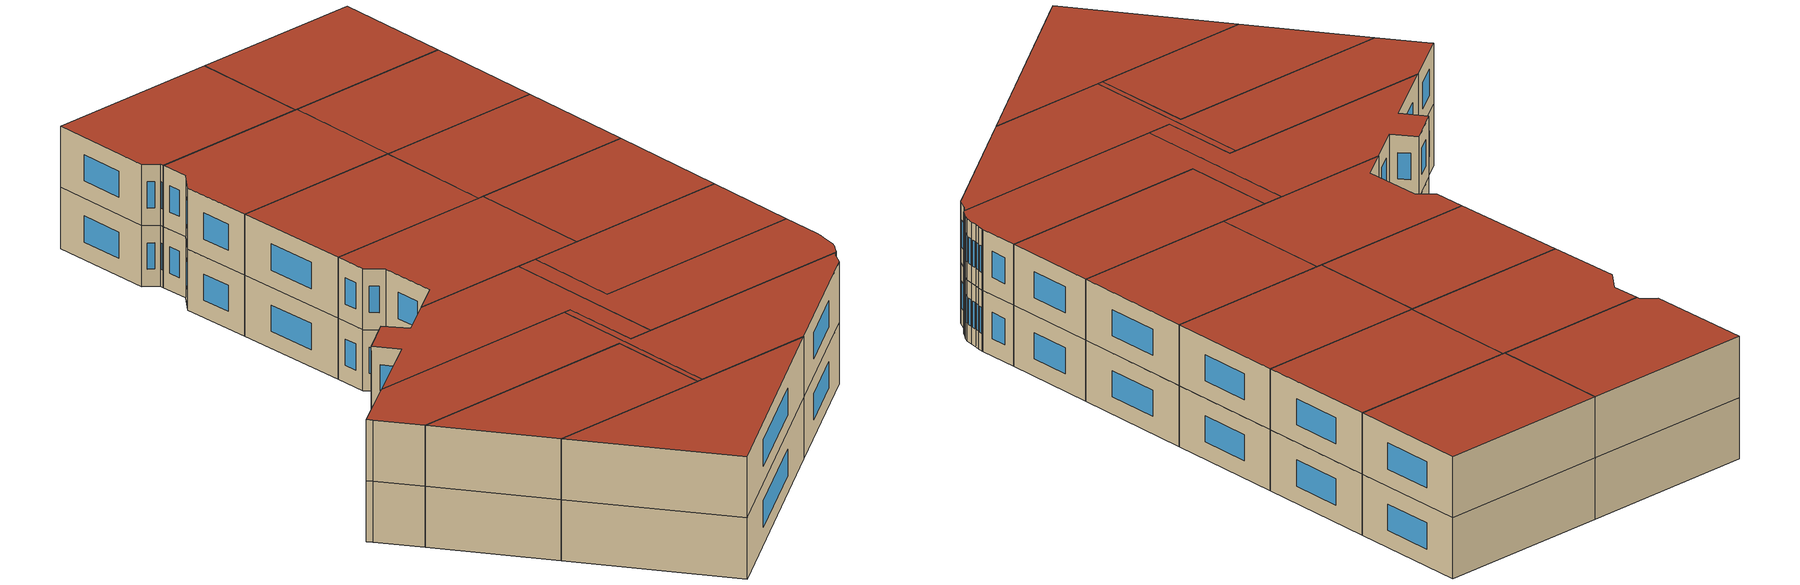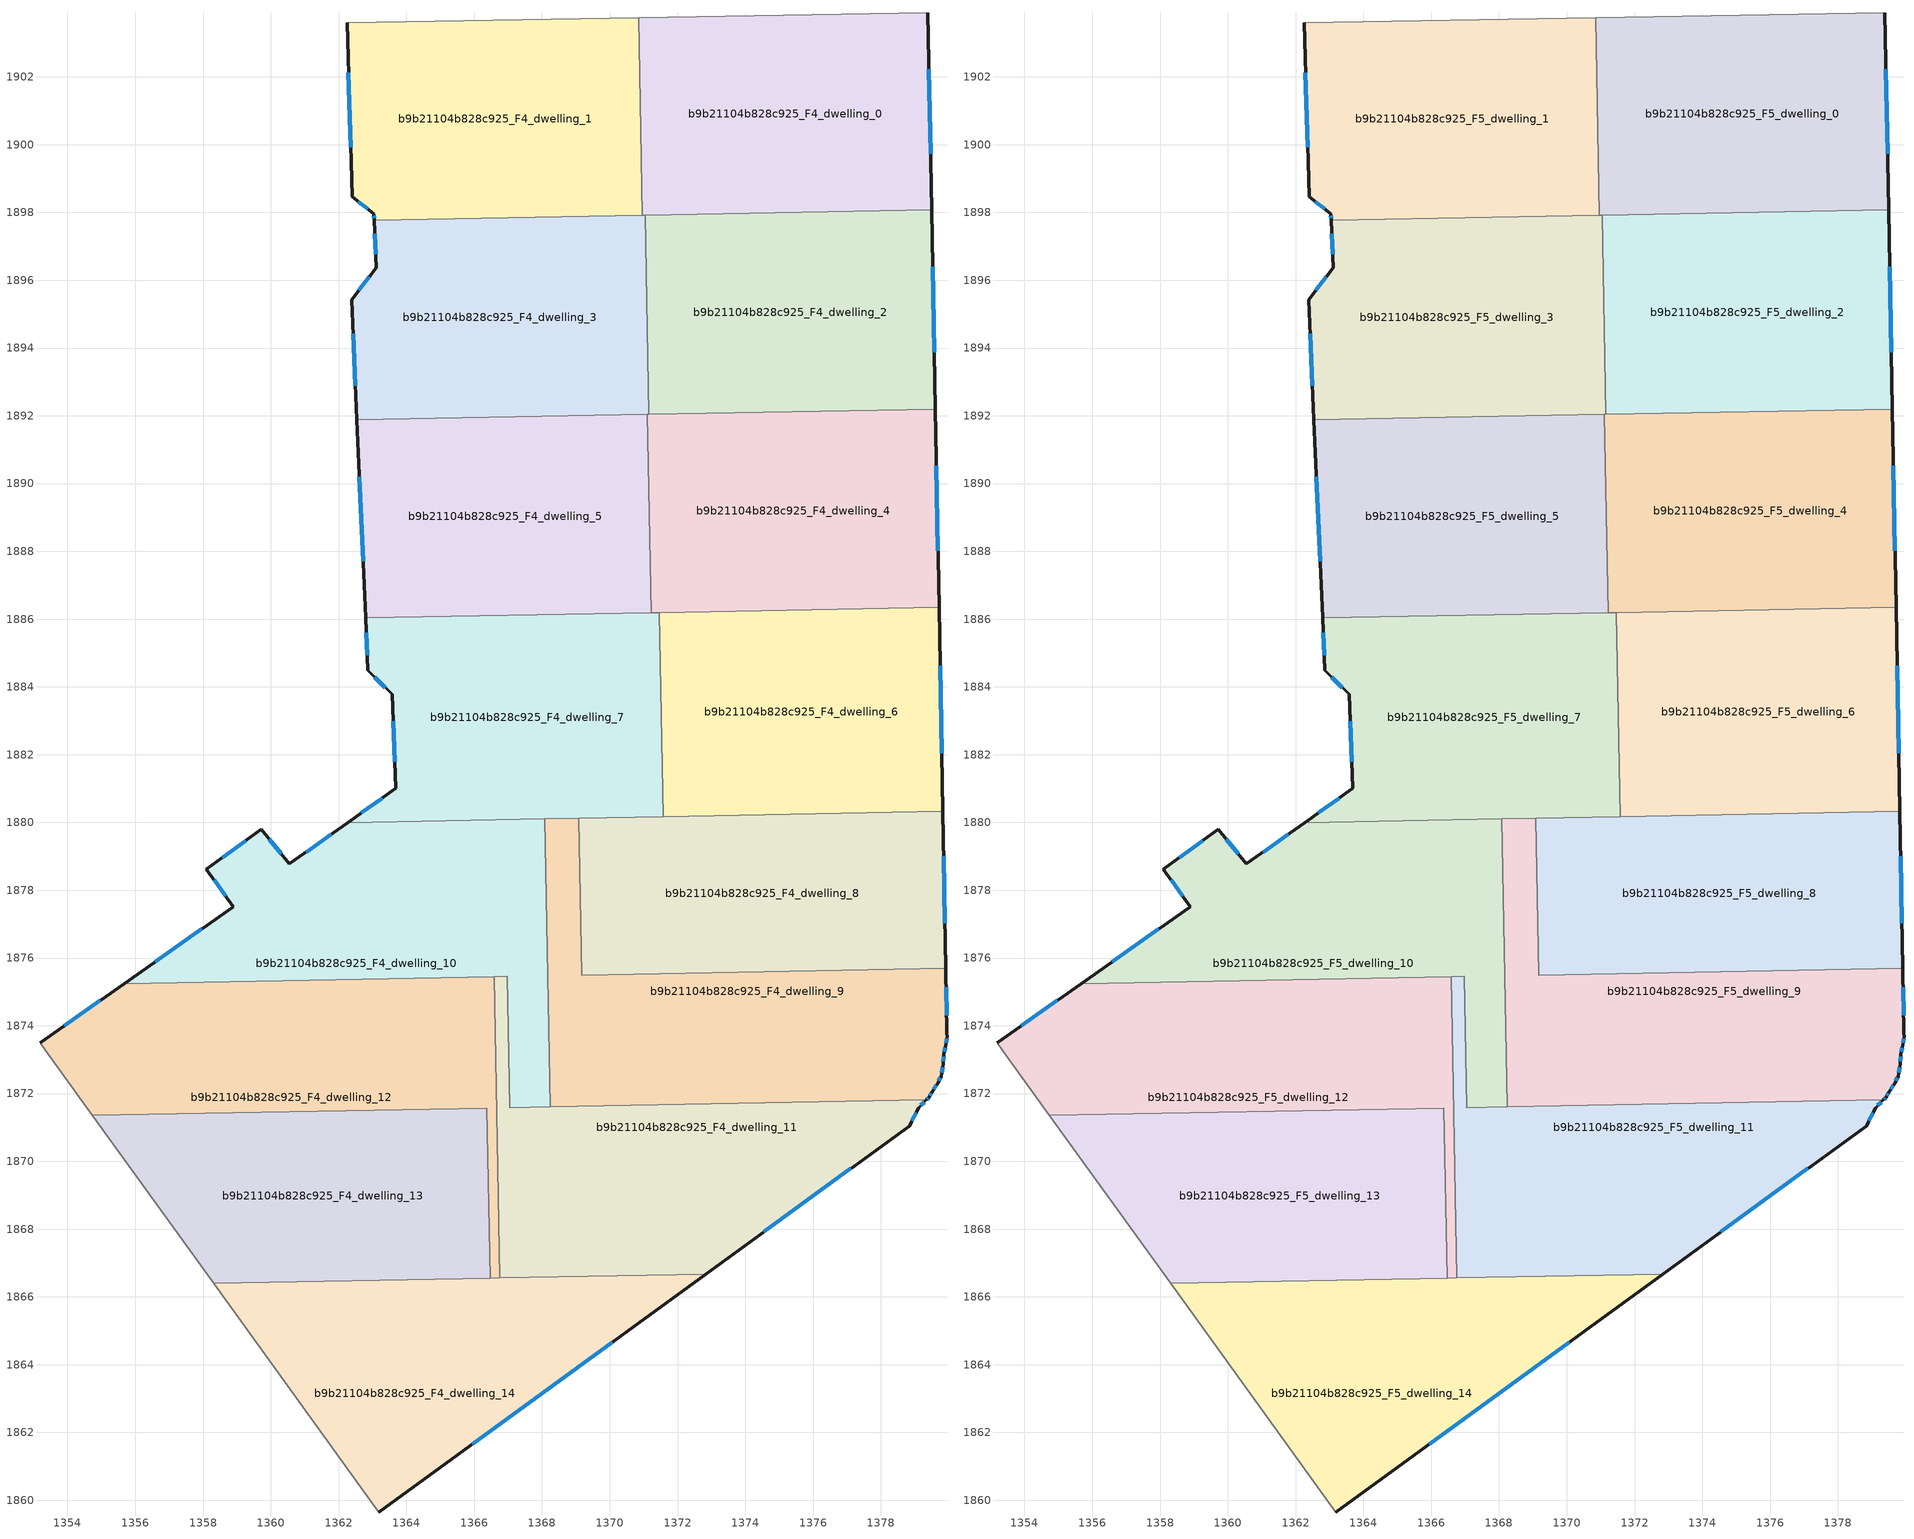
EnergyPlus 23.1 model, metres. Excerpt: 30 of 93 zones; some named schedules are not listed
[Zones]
b9b21104b828c925_F4_dwelling_0
 floor to b9b21104b828c925_F3_dwelling_0 (EU_floor_Construction): 1379.39,1903.89 1379.5,1898.08 1370.96,1897.92 1370.85,1903.74 z12
 wall outside (EU_wall_Construction): 1379.5,1898.08 1379.39,1903.89 z12:15
 wall to b9b21104b828c925_F4_dwelling_1 (EU_wall_Construction): 1370.85,1903.74 1370.96,1897.92 z12:15
 wall adiabatic (EU_wall_Construction): 1379.39,1903.89 1370.85,1903.74 z12:15
 wall to b9b21104b828c925_F4_dwelling_2 (EU_wall_Construction): 1371.05,1897.92 1379.5,1898.08 z12:15
 wall to b9b21104b828c925_F4_dwelling_3 (EU_wall_Construction): 1370.96,1897.92 1371.05,1897.92 z12:15
 window (EU_Window_Construction): 1379.47,1899.74 1379.42,1902.23 z12.86:14.14
b9b21104b828c925_F4_dwelling_1
 floor to b9b21104b828c925_F3_dwelling_1 (EU_floor_Construction): 1370.85,1903.74 1370.96,1897.92 1363.05,1897.77 1363.04,1897.96 1362.4,1898.46 1362.25,1903.59 z12
 wall outside (EU_wall_Construction): 1362.25,1903.59 1362.4,1898.46 1363.04,1897.96 1363.05,1897.77 z12:15
 wall adiabatic (EU_wall_Construction): 1370.85,1903.74 1362.25,1903.59 z12:15
 wall to b9b21104b828c925_F4_dwelling_3 (EU_wall_Construction): 1363.05,1897.77 1370.96,1897.92 z12:15
 window (EU_Window_Construction): 1363.04,1897.91 1363.05,1897.83 / 1362.58,1898.32 1362.86,1898.11 / 1362.29,1902.13 1362.35,1899.92 z12.86:14.14
b9b21104b828c925_F4_dwelling_10
 floor to b9b21104b828c925_F3_dwelling_10 (EU_floor_Construction): 1368.09,1880.11 1368.25,1871.61 1367.04,1871.59 1366.97,1875.46 1355.67,1875.25 1358.88,1877.5 1358.89,1877.51 1358.1,1878.62 1359.72,1879.8 1360.55,1878.78 1362.27,1880 z12
 wall outside (EU_wall_Construction): 1362.27,1880 1360.55,1878.78 1359.72,1879.8 1358.1,1878.62 1358.89,1877.51 1358.88,1877.5 1355.67,1875.25 z12:15
 wall to b9b21104b828c925_F4_dwelling_9 (EU_wall_Construction): 1368.25,1871.61 1368.09,1880.11 z12:15
 wall to b9b21104b828c925_F4_dwelling_11 (EU_wall_Construction): 1366.6,1875.45 1366.97,1875.46 1367.04,1871.59 1368.25,1871.61 z12:15
 wall to b9b21104b828c925_F4_dwelling_7 (EU_wall_Construction): 1368.09,1880.11 1362.27,1880 z12:15
 wall to b9b21104b828c925_F4_dwelling_12 (EU_wall_Construction): 1355.67,1875.25 1366.6,1875.45 z12:15
 window (EU_Window_Construction): 1359.26,1879.46 1358.56,1878.96 / 1360.31,1879.07 1359.96,1879.51 / 1361.78,1879.65 1361.04,1879.13 / 1357.96,1876.86 1356.59,1875.89 / 1358.33,1878.3 1358.66,1877.83 z12.86:14.14
b9b21104b828c925_F4_dwelling_11
 floor to b9b21104b828c925_F3_dwelling_11 (EU_floor_Construction): 1379.34,1871.82 1379.12,1871.59 1378.83,1871.04 1372.84,1866.67 1366.76,1866.56 1366.6,1875.45 1366.97,1875.46 1367.04,1871.59 z12
 wall outside (EU_wall_Construction): 1372.84,1866.67 1378.83,1871.04 1379.12,1871.59 1379.34,1871.82 z12:15
 wall to b9b21104b828c925_F4_dwelling_12 (EU_wall_Construction): 1366.6,1875.45 1366.76,1866.56 z12:15
 wall to b9b21104b828c925_F4_dwelling_14 (EU_wall_Construction): 1366.76,1866.56 1372.84,1866.67 z12:15
 wall to b9b21104b828c925_F4_dwelling_9 (EU_wall_Construction): 1379.34,1871.82 1368.25,1871.61 z12:15
 window (EU_Window_Construction): 1379.18,1871.65 1379.28,1871.75 / 1378.91,1871.2 1379.04,1871.43 / 1374.55,1867.92 1377.12,1869.79 z12.86:14.14
b9b21104b828c925_F4_dwelling_12
 floor to b9b21104b828c925_F3_dwelling_12 (EU_floor_Construction): 1366.6,1875.45 1366.76,1866.56 1366.47,1866.55 1366.38,1871.57 1354.74,1871.36 1353.36,1873.26 1353.19,1873.5 1355.67,1875.25 z12
 wall outside (EU_wall_Construction): 1355.67,1875.25 1353.19,1873.5 z12:15
 wall to b9b21104b828c925_F4_dwelling_13 (EU_wall_Construction): 1354.74,1871.36 1366.38,1871.57 1366.47,1866.55 z12:15
 wall adiabatic (EU_wall_Construction): 1353.19,1873.5 1353.36,1873.26 1354.74,1871.36 z12:15
 wall to b9b21104b828c925_F4_dwelling_14 (EU_wall_Construction): 1366.47,1866.55 1366.76,1866.56 z12:15
 window (EU_Window_Construction): 1354.96,1874.75 1353.9,1874 z12.86:14.14
b9b21104b828c925_F4_dwelling_13
 floor to b9b21104b828c925_F3_dwelling_13 (EU_floor_Construction): 1366.38,1871.57 1366.47,1866.55 1358.31,1866.4 1354.74,1871.36 z12
 wall adiabatic (EU_wall_Construction): 1354.74,1871.36 1358.31,1866.4 z12:15
 wall to b9b21104b828c925_F4_dwelling_14 (EU_wall_Construction): 1358.31,1866.4 1366.47,1866.55 z12:15
b9b21104b828c925_F4_dwelling_14
 floor to b9b21104b828c925_F3_dwelling_14 (EU_floor_Construction): 1372.84,1866.67 1363.19,1859.65 1358.31,1866.4 z12
 wall outside (EU_wall_Construction): 1363.19,1859.65 1372.84,1866.67 z12:15
 wall adiabatic (EU_wall_Construction): 1358.31,1866.4 1363.19,1859.65 z12:15
 window (EU_Window_Construction): 1365.95,1861.66 1370.08,1864.67 z12.86:14.14
b9b21104b828c925_F4_dwelling_2
 floor to b9b21104b828c925_F3_dwelling_2 (EU_floor_Construction): 1379.5,1898.08 1379.61,1892.2 1371.16,1892.04 1371.05,1897.92 z12
 wall outside (EU_wall_Construction): 1379.61,1892.2 1379.5,1898.08 z12:15
 wall to b9b21104b828c925_F4_dwelling_3 (EU_wall_Construction): 1371.05,1897.92 1371.16,1892.04 z12:15
 wall to b9b21104b828c925_F4_dwelling_4 (EU_wall_Construction): 1371.16,1892.04 1379.61,1892.2 z12:15
 window (EU_Window_Construction): 1379.58,1893.88 1379.53,1896.4 z12.86:14.14
b9b21104b828c925_F4_dwelling_3
 floor to b9b21104b828c925_F3_dwelling_3 (EU_floor_Construction): 1371.05,1897.92 1371.16,1892.04 1362.54,1891.88 1362.38,1895.43 1363.11,1896.37 1363.05,1897.77 z12
 wall outside (EU_wall_Construction): 1363.05,1897.77 1363.11,1896.37 1362.38,1895.43 1362.54,1891.88 z12:15
 wall to b9b21104b828c925_F4_dwelling_5 (EU_wall_Construction): 1362.54,1891.88 1371.11,1892.04 z12:15
 wall to b9b21104b828c925_F4_dwelling_4 (EU_wall_Construction): 1371.11,1892.04 1371.16,1892.04 z12:15
 window (EU_Window_Construction): 1362.43,1894.42 1362.49,1892.89 / 1362.91,1896.1 1362.59,1895.7 / 1363.07,1897.37 1363.1,1896.77 z12.86:14.14
b9b21104b828c925_F4_dwelling_4
 floor to b9b21104b828c925_F3_dwelling_4 (EU_floor_Construction): 1379.61,1892.2 1379.72,1886.35 1371.22,1886.19 1371.11,1892.04 z12
 wall outside (EU_wall_Construction): 1379.72,1886.35 1379.61,1892.2 z12:15
 wall to b9b21104b828c925_F4_dwelling_5 (EU_wall_Construction): 1371.11,1892.04 1371.22,1886.19 z12:15
 wall to b9b21104b828c925_F4_dwelling_6 (EU_wall_Construction): 1371.47,1886.19 1379.72,1886.35 z12:15
 wall to b9b21104b828c925_F4_dwelling_7 (EU_wall_Construction): 1371.22,1886.19 1371.47,1886.19 z12:15
 window (EU_Window_Construction): 1379.69,1888.02 1379.64,1890.53 z12.86:14.14
b9b21104b828c925_F4_dwelling_5
 floor to b9b21104b828c925_F3_dwelling_5 (EU_floor_Construction): 1371.11,1892.04 1371.22,1886.19 1362.8,1886.03 1362.54,1891.88 z12
 wall outside (EU_wall_Construction): 1362.54,1891.88 1362.8,1886.03 z12:15
 wall to b9b21104b828c925_F4_dwelling_7 (EU_wall_Construction): 1362.8,1886.03 1371.22,1886.19 z12:15
 window (EU_Window_Construction): 1362.61,1890.21 1362.72,1887.7 z12.86:14.14
b9b21104b828c925_F4_dwelling_6
 floor to b9b21104b828c925_F3_dwelling_6 (EU_floor_Construction): 1379.72,1886.35 1379.83,1880.33 1371.58,1880.17 1371.47,1886.2 z12
 wall outside (EU_wall_Construction): 1379.83,1880.33 1379.72,1886.35 z12:15
 wall to b9b21104b828c925_F4_dwelling_7 (EU_wall_Construction): 1371.47,1886.2 1371.58,1880.17 z12:15
 wall to b9b21104b828c925_F4_dwelling_8 (EU_wall_Construction): 1371.58,1880.17 1379.83,1880.33 z12:15
 window (EU_Window_Construction): 1379.8,1882.05 1379.75,1884.63 z12.86:14.14
b9b21104b828c925_F4_dwelling_7
 floor to b9b21104b828c925_F3_dwelling_7 (EU_floor_Construction): 1371.47,1886.2 1371.58,1880.17 1362.27,1880 1363.69,1881 1363.58,1883.78 1362.86,1884.49 1362.8,1886.03 z12
 wall outside (EU_wall_Construction): 1362.8,1886.03 1362.86,1884.49 1363.58,1883.78 1363.69,1881 1362.27,1880 z12:15
 wall to b9b21104b828c925_F4_dwelling_9 (EU_wall_Construction): 1368.09,1880.11 1369.09,1880.13 z12:15
 wall to b9b21104b828c925_F4_dwelling_8 (EU_wall_Construction): 1369.09,1880.13 1371.58,1880.17 z12:15
 window (EU_Window_Construction): 1363.07,1884.29 1363.37,1883.98 / 1362.82,1885.59 1362.84,1884.93 / 1363.28,1880.72 1362.67,1880.29 / 1363.61,1882.99 1363.66,1881.8 z12.86:14.14
b9b21104b828c925_F4_dwelling_8
 floor to b9b21104b828c925_F3_dwelling_8 (EU_floor_Construction): 1379.83,1880.33 1379.91,1875.7 1369.18,1875.5 1369.09,1880.13 z12
 wall outside (EU_wall_Construction): 1379.91,1875.7 1379.83,1880.33 z12:15
 wall to b9b21104b828c925_F4_dwelling_9 (EU_wall_Construction): 1369.09,1880.13 1369.18,1875.5 1379.91,1875.7 z12:15
 window (EU_Window_Construction): 1379.89,1877.02 1379.85,1879 z12.86:14.14
b9b21104b828c925_F4_dwelling_9
 floor to b9b21104b828c925_F3_dwelling_9 (EU_floor_Construction): 1379.91,1875.7 1379.95,1873.76 1379.95,1873.69 1379.92,1873.43 1379.86,1873.16 1379.84,1872.87 1379.78,1872.52 1379.69,1872.32 1379.52,1872.06 1379.41,1871.88 1379.34,1871.82 1368.25,1871.61 1368.09,1880.11 1369.09,1880.13 1369.18,1875.5 z12
 wall outside (EU_wall_Construction): 1379.34,1871.82 1379.41,1871.88 1379.52,1872.06 1379.69,1872.32 1379.78,1872.52 1379.84,1872.87 1379.86,1873.16 1379.92,1873.43 1379.95,1873.69 1379.95,1873.76 1379.91,1875.7 z12:15
 window (EU_Window_Construction): 1379.94,1874.31 1379.93,1875.14 / 1379.93,1873.51 1379.94,1873.62 / 1379.88,1873.24 1379.9,1873.35 / 1379.84,1872.96 1379.85,1873.08 / 1379.79,1872.62 1379.82,1872.77 / 1379.72,1872.38 1379.75,1872.46 / 1379.57,1872.13 1379.64,1872.24 / 1379.44,1871.93 1379.49,1872.01 / 1379.36,1871.83 1379.39,1871.86 z12.86:14.14
b9b21104b828c925_F5_dwelling_0
 floor to b9b21104b828c925_F4_dwelling_0 (EU_floor_Construction): 1379.39,1903.89 1379.5,1898.08 1370.96,1897.92 1370.85,1903.74 z15
 wall outside (EU_wall_Construction): 1379.5,1898.08 1379.39,1903.89 z15:18
 wall to b9b21104b828c925_F5_dwelling_1 (EU_wall_Construction): 1370.85,1903.74 1370.96,1897.92 z15:18
 wall adiabatic (EU_wall_Construction): 1379.39,1903.89 1370.85,1903.74 z15:18
 wall to b9b21104b828c925_F5_dwelling_2 (EU_wall_Construction): 1371.05,1897.92 1379.5,1898.08 z15:18
 wall to b9b21104b828c925_F5_dwelling_3 (EU_wall_Construction): 1370.96,1897.92 1371.05,1897.92 z15:18
 window (EU_Window_Construction): 1379.47,1899.74 1379.42,1902.23 z15.86:17.14
 roof outside (EU_roof_Construction): 1379.5,1898.08 1379.39,1903.89 1370.85,1903.74 1370.96,1897.92 z18
b9b21104b828c925_F5_dwelling_1
 floor to b9b21104b828c925_F4_dwelling_1 (EU_floor_Construction): 1370.85,1903.74 1370.96,1897.92 1363.05,1897.77 1363.04,1897.96 1362.4,1898.46 1362.25,1903.59 z15
 wall outside (EU_wall_Construction): 1362.25,1903.59 1362.4,1898.46 1363.04,1897.96 1363.05,1897.77 z15:18
 wall adiabatic (EU_wall_Construction): 1370.85,1903.74 1362.25,1903.59 z15:18
 wall to b9b21104b828c925_F5_dwelling_3 (EU_wall_Construction): 1363.05,1897.77 1370.96,1897.92 z15:18
 window (EU_Window_Construction): 1363.04,1897.91 1363.05,1897.83 / 1362.58,1898.32 1362.86,1898.11 / 1362.29,1902.13 1362.35,1899.92 z15.86:17.14
 roof outside (EU_roof_Construction): 1370.96,1897.92 1370.85,1903.74 1362.25,1903.59 1362.4,1898.46 1363.04,1897.96 1363.05,1897.77 z18
b9b21104b828c925_F5_dwelling_10
 floor to b9b21104b828c925_F4_dwelling_10 (EU_floor_Construction): 1368.09,1880.11 1368.25,1871.61 1367.04,1871.59 1366.97,1875.46 1355.67,1875.25 1358.88,1877.5 1358.89,1877.51 1358.1,1878.62 1359.72,1879.8 1360.55,1878.78 1362.27,1880 z15
 wall outside (EU_wall_Construction): 1362.27,1880 1360.55,1878.78 1359.72,1879.8 1358.1,1878.62 1358.89,1877.51 1358.88,1877.5 1355.67,1875.25 z15:18
 wall to b9b21104b828c925_F5_dwelling_9 (EU_wall_Construction): 1368.25,1871.61 1368.09,1880.11 z15:18
 wall to b9b21104b828c925_F5_dwelling_11 (EU_wall_Construction): 1366.6,1875.45 1366.97,1875.46 1367.04,1871.59 1368.25,1871.61 z15:18
 wall to b9b21104b828c925_F5_dwelling_7 (EU_wall_Construction): 1368.09,1880.11 1362.27,1880 z15:18
 wall to b9b21104b828c925_F5_dwelling_12 (EU_wall_Construction): 1355.67,1875.25 1366.6,1875.45 z15:18
 window (EU_Window_Construction): 1359.26,1879.46 1358.56,1878.96 / 1360.31,1879.07 1359.96,1879.51 / 1361.78,1879.65 1361.04,1879.13 / 1357.96,1876.86 1356.59,1875.89 / 1358.33,1878.3 1358.66,1877.83 z15.86:17.14
 roof outside (EU_roof_Construction): 1368.25,1871.61 1368.09,1880.11 1362.27,1880 1360.55,1878.78 1359.72,1879.8 1358.1,1878.62 1358.89,1877.51 1358.88,1877.5 1355.67,1875.25 1366.97,1875.46 1367.04,1871.59 z18
b9b21104b828c925_F5_dwelling_11
 floor to b9b21104b828c925_F4_dwelling_11 (EU_floor_Construction): 1379.34,1871.82 1379.12,1871.59 1378.83,1871.04 1372.84,1866.67 1366.76,1866.56 1366.6,1875.45 1366.97,1875.46 1367.04,1871.59 z15
 wall outside (EU_wall_Construction): 1372.84,1866.67 1378.83,1871.04 1379.12,1871.59 1379.34,1871.82 z15:18
 wall to b9b21104b828c925_F5_dwelling_12 (EU_wall_Construction): 1366.6,1875.45 1366.76,1866.56 z15:18
 wall to b9b21104b828c925_F5_dwelling_14 (EU_wall_Construction): 1366.76,1866.56 1372.84,1866.67 z15:18
 wall to b9b21104b828c925_F5_dwelling_9 (EU_wall_Construction): 1379.34,1871.82 1368.25,1871.61 z15:18
 window (EU_Window_Construction): 1379.18,1871.65 1379.28,1871.75 / 1378.91,1871.2 1379.04,1871.43 / 1374.55,1867.92 1377.12,1869.79 z15.86:17.14
 roof outside (EU_roof_Construction): 1378.83,1871.04 1379.12,1871.59 1379.34,1871.82 1367.04,1871.59 1366.97,1875.46 1366.6,1875.45 1366.76,1866.56 1372.84,1866.67 z18
b9b21104b828c925_F5_dwelling_12
 floor to b9b21104b828c925_F4_dwelling_12 (EU_floor_Construction): 1366.6,1875.45 1366.76,1866.56 1366.47,1866.55 1366.38,1871.57 1354.74,1871.36 1353.36,1873.26 1353.19,1873.5 1355.67,1875.25 z15
 wall outside (EU_wall_Construction): 1355.67,1875.25 1353.19,1873.5 z15:18
 wall to b9b21104b828c925_F5_dwelling_13 (EU_wall_Construction): 1354.74,1871.36 1366.38,1871.57 1366.47,1866.55 z15:18
 wall adiabatic (EU_wall_Construction): 1353.19,1873.5 1353.36,1873.26 1354.74,1871.36 z15:18
 wall to b9b21104b828c925_F5_dwelling_14 (EU_wall_Construction): 1366.47,1866.55 1366.76,1866.56 z15:18
 window (EU_Window_Construction): 1354.96,1874.75 1353.9,1874 z15.86:17.14
 roof outside (EU_roof_Construction): 1366.76,1866.56 1366.6,1875.45 1355.67,1875.25 1353.19,1873.5 1353.36,1873.26 1354.74,1871.36 1366.38,1871.57 1366.47,1866.55 z18
b9b21104b828c925_F5_dwelling_13
 floor to b9b21104b828c925_F4_dwelling_13 (EU_floor_Construction): 1366.38,1871.57 1366.47,1866.55 1358.31,1866.4 1354.74,1871.36 z15
 wall adiabatic (EU_wall_Construction): 1354.74,1871.36 1358.31,1866.4 z15:18
 wall to b9b21104b828c925_F5_dwelling_14 (EU_wall_Construction): 1358.31,1866.4 1366.47,1866.55 z15:18
 roof outside (EU_roof_Construction): 1366.47,1866.55 1366.38,1871.57 1354.74,1871.36 1358.31,1866.4 z18
b9b21104b828c925_F5_dwelling_14
 floor to b9b21104b828c925_F4_dwelling_14 (EU_floor_Construction): 1372.84,1866.67 1363.19,1859.65 1358.31,1866.4 z15
 wall outside (EU_wall_Construction): 1363.19,1859.65 1372.84,1866.67 z15:18
 wall adiabatic (EU_wall_Construction): 1358.31,1866.4 1363.19,1859.65 z15:18
 window (EU_Window_Construction): 1365.95,1861.66 1370.08,1864.67 z15.86:17.14
 roof outside (EU_roof_Construction): 1372.84,1866.67 1358.31,1866.4 1363.19,1859.65 z18
b9b21104b828c925_F5_dwelling_2
 floor to b9b21104b828c925_F4_dwelling_2 (EU_floor_Construction): 1379.5,1898.08 1379.61,1892.2 1371.16,1892.04 1371.05,1897.92 z15
 wall outside (EU_wall_Construction): 1379.61,1892.2 1379.5,1898.08 z15:18
 wall to b9b21104b828c925_F5_dwelling_3 (EU_wall_Construction): 1371.05,1897.92 1371.16,1892.04 z15:18
 wall to b9b21104b828c925_F5_dwelling_4 (EU_wall_Construction): 1371.16,1892.04 1379.61,1892.2 z15:18
 window (EU_Window_Construction): 1379.58,1893.88 1379.53,1896.4 z15.86:17.14
 roof outside (EU_roof_Construction): 1379.61,1892.2 1379.5,1898.08 1371.05,1897.92 1371.16,1892.04 z18
b9b21104b828c925_F5_dwelling_3
 floor to b9b21104b828c925_F4_dwelling_3 (EU_floor_Construction): 1371.05,1897.92 1371.16,1892.04 1362.54,1891.88 1362.38,1895.43 1363.11,1896.37 1363.05,1897.77 z15
 wall outside (EU_wall_Construction): 1363.05,1897.77 1363.11,1896.37 1362.38,1895.43 1362.54,1891.88 z15:18
 wall to b9b21104b828c925_F5_dwelling_5 (EU_wall_Construction): 1362.54,1891.88 1371.11,1892.04 z15:18
 wall to b9b21104b828c925_F5_dwelling_4 (EU_wall_Construction): 1371.11,1892.04 1371.16,1892.04 z15:18
 window (EU_Window_Construction): 1362.43,1894.42 1362.49,1892.89 / 1362.91,1896.1 1362.59,1895.7 / 1363.07,1897.37 1363.1,1896.77 z15.86:17.14
 roof outside (EU_roof_Construction): 1371.16,1892.04 1371.05,1897.92 1363.05,1897.77 1363.11,1896.37 1362.38,1895.43 1362.54,1891.88 z18
b9b21104b828c925_F5_dwelling_4
 floor to b9b21104b828c925_F4_dwelling_4 (EU_floor_Construction): 1379.61,1892.2 1379.72,1886.35 1371.22,1886.19 1371.11,1892.04 z15
 wall outside (EU_wall_Construction): 1379.72,1886.35 1379.61,1892.2 z15:18
 wall to b9b21104b828c925_F5_dwelling_5 (EU_wall_Construction): 1371.11,1892.04 1371.22,1886.19 z15:18
 wall to b9b21104b828c925_F5_dwelling_6 (EU_wall_Construction): 1371.47,1886.19 1379.72,1886.35 z15:18
 wall to b9b21104b828c925_F5_dwelling_7 (EU_wall_Construction): 1371.22,1886.19 1371.47,1886.19 z15:18
 window (EU_Window_Construction): 1379.69,1888.02 1379.64,1890.53 z15.86:17.14
 roof outside (EU_roof_Construction): 1379.72,1886.35 1379.61,1892.2 1371.11,1892.04 1371.22,1886.19 z18
b9b21104b828c925_F5_dwelling_5
 floor to b9b21104b828c925_F4_dwelling_5 (EU_floor_Construction): 1371.11,1892.04 1371.22,1886.19 1362.8,1886.03 1362.54,1891.88 z15
 wall outside (EU_wall_Construction): 1362.54,1891.88 1362.8,1886.03 z15:18
 wall to b9b21104b828c925_F5_dwelling_7 (EU_wall_Construction): 1362.8,1886.03 1371.22,1886.19 z15:18
 window (EU_Window_Construction): 1362.61,1890.21 1362.72,1887.7 z15.86:17.14
 roof outside (EU_roof_Construction): 1371.22,1886.19 1371.11,1892.04 1362.54,1891.88 1362.8,1886.03 z18
b9b21104b828c925_F5_dwelling_6
 floor to b9b21104b828c925_F4_dwelling_6 (EU_floor_Construction): 1379.72,1886.35 1379.83,1880.33 1371.58,1880.17 1371.47,1886.2 z15
 wall outside (EU_wall_Construction): 1379.83,1880.33 1379.72,1886.35 z15:18
 wall to b9b21104b828c925_F5_dwelling_7 (EU_wall_Construction): 1371.47,1886.2 1371.58,1880.17 z15:18
 wall to b9b21104b828c925_F5_dwelling_8 (EU_wall_Construction): 1371.58,1880.17 1379.83,1880.33 z15:18
 window (EU_Window_Construction): 1379.8,1882.05 1379.75,1884.63 z15.86:17.14
 roof outside (EU_roof_Construction): 1379.83,1880.33 1379.72,1886.35 1371.47,1886.2 1371.58,1880.17 z18
b9b21104b828c925_F5_dwelling_7
 floor to b9b21104b828c925_F4_dwelling_7 (EU_floor_Construction): 1371.47,1886.2 1371.58,1880.17 1362.27,1880 1363.69,1881 1363.58,1883.78 1362.86,1884.49 1362.8,1886.03 z15
 wall outside (EU_wall_Construction): 1362.8,1886.03 1362.86,1884.49 1363.58,1883.78 1363.69,1881 1362.27,1880 z15:18
 wall to b9b21104b828c925_F5_dwelling_9 (EU_wall_Construction): 1368.09,1880.11 1369.09,1880.13 z15:18
 wall to b9b21104b828c925_F5_dwelling_8 (EU_wall_Construction): 1369.09,1880.13 1371.58,1880.17 z15:18
 window (EU_Window_Construction): 1363.07,1884.29 1363.37,1883.98 / 1362.82,1885.59 1362.84,1884.93 / 1363.28,1880.72 1362.67,1880.29 / 1363.61,1882.99 1363.66,1881.8 z15.86:17.14
 roof outside (EU_roof_Construction): 1371.58,1880.17 1371.47,1886.2 1362.8,1886.03 1362.86,1884.49 1363.58,1883.78 1363.69,1881 1362.27,1880 z18
b9b21104b828c925_F5_dwelling_8
 floor to b9b21104b828c925_F4_dwelling_8 (EU_floor_Construction): 1379.83,1880.33 1379.91,1875.7 1369.18,1875.5 1369.09,1880.13 z15
 wall outside (EU_wall_Construction): 1379.91,1875.7 1379.83,1880.33 z15:18
 wall to b9b21104b828c925_F5_dwelling_9 (EU_wall_Construction): 1369.09,1880.13 1369.18,1875.5 1379.91,1875.7 z15:18
 window (EU_Window_Construction): 1379.89,1877.02 1379.85,1879 z15.86:17.14
 roof outside (EU_roof_Construction): 1379.91,1875.7 1379.83,1880.33 1369.09,1880.13 1369.18,1875.5 z18
b9b21104b828c925_F5_dwelling_9
 floor to b9b21104b828c925_F4_dwelling_9 (EU_floor_Construction): 1379.91,1875.7 1379.95,1873.76 1379.95,1873.69 1379.92,1873.43 1379.86,1873.16 1379.84,1872.87 1379.78,1872.52 1379.69,1872.32 1379.52,1872.06 1379.41,1871.88 1379.34,1871.82 1368.25,1871.61 1368.09,1880.11 1369.09,1880.13 1369.18,1875.5 z15
 wall outside (EU_wall_Construction): 1379.34,1871.82 1379.41,1871.88 1379.52,1872.06 1379.69,1872.32 1379.78,1872.52 1379.84,1872.87 1379.86,1873.16 1379.92,1873.43 1379.95,1873.69 1379.95,1873.76 1379.91,1875.7 z15:18
 window (EU_Window_Construction): 1379.94,1874.31 1379.93,1875.14 / 1379.93,1873.51 1379.94,1873.62 / 1379.88,1873.24 1379.9,1873.35 / 1379.84,1872.96 1379.85,1873.08 / 1379.79,1872.62 1379.82,1872.77 / 1379.72,1872.38 1379.75,1872.46 / 1379.57,1872.13 1379.64,1872.24 / 1379.44,1871.93 1379.49,1872.01 / 1379.36,1871.83 1379.39,1871.86 z15.86:17.14
 roof outside (EU_roof_Construction): 1379.41,1871.88 1379.52,1872.06 1379.69,1872.32 1379.78,1872.52 1379.84,1872.87 1379.86,1873.16 1379.92,1873.43 1379.95,1873.69 1379.95,1873.76 1379.91,1875.7 1369.18,1875.5 1369.09,1880.13 1368.09,1880.11 1368.25,1871.61 1379.34,1871.82 z18
[Building]
EU S2 Campaign: North Axis=0; Terrain=City; Solar Distribution=FullExterior
[Site:Location]
Helsinki-Vantaa.AP: Latitude=60.317; Longitude=24.963; Time Zone=2; Elevation=54.6
[SizingPeriod:WeatherFileDays]
AnnualSizingPeriod: Begin Month=1; Begin Day of Month=1; End Month=12; End Day of Month=31; Day of Week for Start Day=Monday; Use Weather File Daylight Saving Period=No; Use Weather File Rain and Snow Indicators=No
[MATERIAL]
EU_InternalMass_Material: Roughness=MediumRough; Thickness=0.1; Conductivity=1; Density=1800; Specific Heat=900; Thermal Absorptance=0.9; Solar Absorptance=0.7; Visible Absorptance=0.7
[MATERIAL:NOMASS] Roughness=MediumRough; Thermal Absorptance=0.9; Solar Absorptance=0.7; Visible Absorptance=0.7
Name | Thermal Resistance
EU_wall_NoMass | 1.10183
EU_roof_NoMass; EU_floor_NoMass | 1.70606
[WINDOWMATERIAL:SIMPLEGLAZINGSYSTEM]
EU_Window_SimpleGlazing: UFactor=3.11035; Solar Heat Gain Coefficient=0.8; Visible Transmittance=0.8
[CONSTRUCTION]
EU_wall_Construction: EU_wall_NoMass
EU_roof_Construction: EU_roof_NoMass
EU_floor_Construction: EU_floor_NoMass
EU_Window_Construction: EU_Window_SimpleGlazing
EU_InternalMass_Construction: EU_InternalMass_Material
[ZONE] Type=1; Multiplier=1; Ceiling Height=autocalculate; Floor Area=autocalculate; Part of Total Floor Area=Yes
Name | Volume
b9b21104b828c925_F4_dwelling_0; b9b21104b828c925_F5_dwelling_0 | 149.128
b9b21104b828c925_F4_dwelling_1; b9b21104b828c925_F5_dwelling_1 | 149.139
b9b21104b828c925_F4_dwelling_10; b9b21104b828c925_F5_dwelling_10 | 149.107
b9b21104b828c925_F4_dwelling_11; b9b21104b828c925_F5_dwelling_11 | 149.133
b9b21104b828c925_F4_dwelling_12; b9b21104b828c925_F5_dwelling_12 | 149.124
b9b21104b828c925_F4_dwelling_13; b9b21104b828c925_F5_dwelling_13 | 149.127
b9b21104b828c925_F4_dwelling_14; b9b21104b828c925_F5_dwelling_14 | 149.137
b9b21104b828c925_F4_dwelling_2; b9b21104b828c925_F5_dwelling_2 | 149.125
b9b21104b828c925_F4_dwelling_3; b9b21104b828c925_F5_dwelling_3 | 149.132
b9b21104b828c925_F4_dwelling_4; b9b21104b828c925_F5_dwelling_4 | 149.123
b9b21104b828c925_F4_dwelling_5; b9b21104b828c925_F5_dwelling_5 | 149.116
b9b21104b828c925_F4_dwelling_6; b9b21104b828c925_F5_dwelling_6 | 149.117
b9b21104b828c925_F4_dwelling_7; b9b21104b828c925_F5_dwelling_7 | 149.147
b9b21104b828c925_F4_dwelling_8; b9b21104b828c925_F5_dwelling_8 | 149.111
b9b21104b828c925_F4_dwelling_9; b9b21104b828c925_F5_dwelling_9 | 149.153
[INTERNALMASS] Construction=EU_InternalMass_Construction
Name | Zone or ZoneList | Surface Area
b9b21104b828c925_F4_dwelling_0_EU_InternalMass | b9b21104b828c925_F4_dwelling_0 | 49.7102
b9b21104b828c925_F4_dwelling_1_EU_InternalMass | b9b21104b828c925_F4_dwelling_1 | 49.7133
b9b21104b828c925_F4_dwelling_2_EU_InternalMass | b9b21104b828c925_F4_dwelling_2 | 49.7097
b9b21104b828c925_F4_dwelling_3_EU_InternalMass | b9b21104b828c925_F4_dwelling_3 | 49.7112
b9b21104b828c925_F4_dwelling_4_EU_InternalMass | b9b21104b828c925_F4_dwelling_4 | 49.7079
b9b21104b828c925_F4_dwelling_5_EU_InternalMass | b9b21104b828c925_F4_dwelling_5 | 49.7058
b9b21104b828c925_F4_dwelling_6_EU_InternalMass | b9b21104b828c925_F4_dwelling_6 | 49.7058
b9b21104b828c925_F4_dwelling_7_EU_InternalMass | b9b21104b828c925_F4_dwelling_7 | 49.7156
b9b21104b828c925_F4_dwelling_8_EU_InternalMass | b9b21104b828c925_F4_dwelling_8 | 49.703
b9b21104b828c925_F4_dwelling_9_EU_InternalMass | b9b21104b828c925_F4_dwelling_9 | 49.7176
b9b21104b828c925_F4_dwelling_10_EU_InternalMass | b9b21104b828c925_F4_dwelling_10 | 49.7019
b9b21104b828c925_F4_dwelling_11_EU_InternalMass | b9b21104b828c925_F4_dwelling_11 | 49.713
b9b21104b828c925_F4_dwelling_12_EU_InternalMass | b9b21104b828c925_F4_dwelling_12 | 49.7078
b9b21104b828c925_F4_dwelling_13_EU_InternalMass | b9b21104b828c925_F4_dwelling_13 | 49.7093
b9b21104b828c925_F4_dwelling_14_EU_InternalMass | b9b21104b828c925_F4_dwelling_14 | 49.7123
b9b21104b828c925_F5_dwelling_0_EU_InternalMass | b9b21104b828c925_F5_dwelling_0 | 49.7102
b9b21104b828c925_F5_dwelling_1_EU_InternalMass | b9b21104b828c925_F5_dwelling_1 | 49.7133
b9b21104b828c925_F5_dwelling_2_EU_InternalMass | b9b21104b828c925_F5_dwelling_2 | 49.7097
b9b21104b828c925_F5_dwelling_3_EU_InternalMass | b9b21104b828c925_F5_dwelling_3 | 49.7112
b9b21104b828c925_F5_dwelling_4_EU_InternalMass | b9b21104b828c925_F5_dwelling_4 | 49.7079
b9b21104b828c925_F5_dwelling_5_EU_InternalMass | b9b21104b828c925_F5_dwelling_5 | 49.7058
b9b21104b828c925_F5_dwelling_6_EU_InternalMass | b9b21104b828c925_F5_dwelling_6 | 49.7058
b9b21104b828c925_F5_dwelling_7_EU_InternalMass | b9b21104b828c925_F5_dwelling_7 | 49.7156
b9b21104b828c925_F5_dwelling_8_EU_InternalMass | b9b21104b828c925_F5_dwelling_8 | 49.703
b9b21104b828c925_F5_dwelling_9_EU_InternalMass | b9b21104b828c925_F5_dwelling_9 | 49.7176
b9b21104b828c925_F5_dwelling_10_EU_InternalMass | b9b21104b828c925_F5_dwelling_10 | 49.7019
b9b21104b828c925_F5_dwelling_11_EU_InternalMass | b9b21104b828c925_F5_dwelling_11 | 49.713
b9b21104b828c925_F5_dwelling_12_EU_InternalMass | b9b21104b828c925_F5_dwelling_12 | 49.7078
b9b21104b828c925_F5_dwelling_13_EU_InternalMass | b9b21104b828c925_F5_dwelling_13 | 49.7093
b9b21104b828c925_F5_dwelling_14_EU_InternalMass | b9b21104b828c925_F5_dwelling_14 | 49.7123
[OTHEREQUIPMENT] Fuel Type=Electricity; Design Level Calculation Method=Watts/Area; Power per Zone Floor Area=1; Fraction Latent=0; Fraction Radiant=0; Fraction Lost=0; Carbon Dioxide Generation Rate=0; EndUse Subcategory=EU_Step8_InternalGains
Name | Zone or ZoneList or Space or SpaceList | Schedule
EU_Step8_InternalGain_b9b21104b828c925_F4_dwelling_0_f000 | b9b21104b828c925_F4_dwelling_0 | EU_Step8_GainSchedule_b9b21104b828c925_F4_dwelling_0_f000
EU_Step8_InternalGain_b9b21104b828c925_F4_dwelling_1_f000 | b9b21104b828c925_F4_dwelling_1 | EU_Step8_GainSchedule_b9b21104b828c925_F4_dwelling_1_f000
EU_Step8_InternalGain_b9b21104b828c925_F4_dwelling_2_f000 | b9b21104b828c925_F4_dwelling_2 | EU_Step8_GainSchedule_b9b21104b828c925_F4_dwelling_2_f000
EU_Step8_InternalGain_b9b21104b828c925_F4_dwelling_3_f000 | b9b21104b828c925_F4_dwelling_3 | EU_Step8_GainSchedule_b9b21104b828c925_F4_dwelling_3_f000
EU_Step8_InternalGain_b9b21104b828c925_F4_dwelling_4_f000 | b9b21104b828c925_F4_dwelling_4 | EU_Step8_GainSchedule_b9b21104b828c925_F4_dwelling_4_f000
EU_Step8_InternalGain_b9b21104b828c925_F4_dwelling_5_f000 | b9b21104b828c925_F4_dwelling_5 | EU_Step8_GainSchedule_b9b21104b828c925_F4_dwelling_5_f000
EU_Step8_InternalGain_b9b21104b828c925_F4_dwelling_6_f000 | b9b21104b828c925_F4_dwelling_6 | EU_Step8_GainSchedule_b9b21104b828c925_F4_dwelling_6_f000
EU_Step8_InternalGain_b9b21104b828c925_F4_dwelling_7_f000 | b9b21104b828c925_F4_dwelling_7 | EU_Step8_GainSchedule_b9b21104b828c925_F4_dwelling_7_f000
EU_Step8_InternalGain_b9b21104b828c925_F4_dwelling_8_f000 | b9b21104b828c925_F4_dwelling_8 | EU_Step8_GainSchedule_b9b21104b828c925_F4_dwelling_8_f000
EU_Step8_InternalGain_b9b21104b828c925_F4_dwelling_9_f000 | b9b21104b828c925_F4_dwelling_9 | EU_Step8_GainSchedule_b9b21104b828c925_F4_dwelling_9_f000
EU_Step8_InternalGain_b9b21104b828c925_F4_dwelling_10_f000 | b9b21104b828c925_F4_dwelling_10 | EU_Step8_GainSchedule_b9b21104b828c925_F4_dwelling_10_f000
EU_Step8_InternalGain_b9b21104b828c925_F4_dwelling_11_f000 | b9b21104b828c925_F4_dwelling_11 | EU_Step8_GainSchedule_b9b21104b828c925_F4_dwelling_11_f000
EU_Step8_InternalGain_b9b21104b828c925_F4_dwelling_12_f000 | b9b21104b828c925_F4_dwelling_12 | EU_Step8_GainSchedule_b9b21104b828c925_F4_dwelling_12_f000
EU_Step8_InternalGain_b9b21104b828c925_F4_dwelling_13_f000 | b9b21104b828c925_F4_dwelling_13 | EU_Step8_GainSchedule_b9b21104b828c925_F4_dwelling_13_f000
EU_Step8_InternalGain_b9b21104b828c925_F4_dwelling_14_f000 | b9b21104b828c925_F4_dwelling_14 | EU_Step8_GainSchedule_b9b21104b828c925_F4_dwelling_14_f000
EU_Step8_InternalGain_b9b21104b828c925_F5_dwelling_0_f000 | b9b21104b828c925_F5_dwelling_0 | EU_Step8_GainSchedule_b9b21104b828c925_F5_dwelling_0_f000
EU_Step8_InternalGain_b9b21104b828c925_F5_dwelling_1_f000 | b9b21104b828c925_F5_dwelling_1 | EU_Step8_GainSchedule_b9b21104b828c925_F5_dwelling_1_f000
EU_Step8_InternalGain_b9b21104b828c925_F5_dwelling_2_f000 | b9b21104b828c925_F5_dwelling_2 | EU_Step8_GainSchedule_b9b21104b828c925_F5_dwelling_2_f000
EU_Step8_InternalGain_b9b21104b828c925_F5_dwelling_3_f000 | b9b21104b828c925_F5_dwelling_3 | EU_Step8_GainSchedule_b9b21104b828c925_F5_dwelling_3_f000
EU_Step8_InternalGain_b9b21104b828c925_F5_dwelling_4_f000 | b9b21104b828c925_F5_dwelling_4 | EU_Step8_GainSchedule_b9b21104b828c925_F5_dwelling_4_f000
EU_Step8_InternalGain_b9b21104b828c925_F5_dwelling_5_f000 | b9b21104b828c925_F5_dwelling_5 | EU_Step8_GainSchedule_b9b21104b828c925_F5_dwelling_5_f000
EU_Step8_InternalGain_b9b21104b828c925_F5_dwelling_6_f000 | b9b21104b828c925_F5_dwelling_6 | EU_Step8_GainSchedule_b9b21104b828c925_F5_dwelling_6_f000
EU_Step8_InternalGain_b9b21104b828c925_F5_dwelling_7_f000 | b9b21104b828c925_F5_dwelling_7 | EU_Step8_GainSchedule_b9b21104b828c925_F5_dwelling_7_f000
EU_Step8_InternalGain_b9b21104b828c925_F5_dwelling_8_f000 | b9b21104b828c925_F5_dwelling_8 | EU_Step8_GainSchedule_b9b21104b828c925_F5_dwelling_8_f000
EU_Step8_InternalGain_b9b21104b828c925_F5_dwelling_9_f000 | b9b21104b828c925_F5_dwelling_9 | EU_Step8_GainSchedule_b9b21104b828c925_F5_dwelling_9_f000
EU_Step8_InternalGain_b9b21104b828c925_F5_dwelling_10_f000 | b9b21104b828c925_F5_dwelling_10 | EU_Step8_GainSchedule_b9b21104b828c925_F5_dwelling_10_f000
EU_Step8_InternalGain_b9b21104b828c925_F5_dwelling_11_f000 | b9b21104b828c925_F5_dwelling_11 | EU_Step8_GainSchedule_b9b21104b828c925_F5_dwelling_11_f000
EU_Step8_InternalGain_b9b21104b828c925_F5_dwelling_12_f000 | b9b21104b828c925_F5_dwelling_12 | EU_Step8_GainSchedule_b9b21104b828c925_F5_dwelling_12_f000
EU_Step8_InternalGain_b9b21104b828c925_F5_dwelling_13_f000 | b9b21104b828c925_F5_dwelling_13 | EU_Step8_GainSchedule_b9b21104b828c925_F5_dwelling_13_f000
EU_Step8_InternalGain_b9b21104b828c925_F5_dwelling_14_f000 | b9b21104b828c925_F5_dwelling_14 | EU_Step8_GainSchedule_b9b21104b828c925_F5_dwelling_14_f000
[ZONEVENTILATION:DESIGNFLOWRATE] Schedule=EU_AlwaysOn; Design Flow Rate Calculation Method=AirChanges/Hour; Air Changes per Hour=0.756316; Ventilation Type=Natural; Fan Pressure Rise=0; Fan Total Efficiency=1; Constant Term Coefficient=1; Temperature Term Coefficient=0; Velocity Term Coefficient=0; Velocity Squared Term Coefficient=0; Minimum Indoor Temperature=-100; Maximum Indoor Temperature=100; Delta Temperature=-100; Minimum Outdoor Temperature=-100; Maximum Outdoor Temperature=100; Maximum Wind Speed=40
Name | Zone or ZoneList or Space or SpaceList
EU_ConstantAir_b9b21104b828c925_F4_dwelling_0 | b9b21104b828c925_F4_dwelling_0
EU_ConstantAir_b9b21104b828c925_F4_dwelling_1 | b9b21104b828c925_F4_dwelling_1
EU_ConstantAir_b9b21104b828c925_F4_dwelling_2 | b9b21104b828c925_F4_dwelling_2
EU_ConstantAir_b9b21104b828c925_F4_dwelling_3 | b9b21104b828c925_F4_dwelling_3
EU_ConstantAir_b9b21104b828c925_F4_dwelling_4 | b9b21104b828c925_F4_dwelling_4
EU_ConstantAir_b9b21104b828c925_F4_dwelling_5 | b9b21104b828c925_F4_dwelling_5
EU_ConstantAir_b9b21104b828c925_F4_dwelling_6 | b9b21104b828c925_F4_dwelling_6
EU_ConstantAir_b9b21104b828c925_F4_dwelling_7 | b9b21104b828c925_F4_dwelling_7
EU_ConstantAir_b9b21104b828c925_F4_dwelling_8 | b9b21104b828c925_F4_dwelling_8
EU_ConstantAir_b9b21104b828c925_F4_dwelling_9 | b9b21104b828c925_F4_dwelling_9
EU_ConstantAir_b9b21104b828c925_F4_dwelling_10 | b9b21104b828c925_F4_dwelling_10
EU_ConstantAir_b9b21104b828c925_F4_dwelling_11 | b9b21104b828c925_F4_dwelling_11
EU_ConstantAir_b9b21104b828c925_F4_dwelling_12 | b9b21104b828c925_F4_dwelling_12
EU_ConstantAir_b9b21104b828c925_F4_dwelling_13 | b9b21104b828c925_F4_dwelling_13
EU_ConstantAir_b9b21104b828c925_F4_dwelling_14 | b9b21104b828c925_F4_dwelling_14
EU_ConstantAir_b9b21104b828c925_F5_dwelling_0 | b9b21104b828c925_F5_dwelling_0
EU_ConstantAir_b9b21104b828c925_F5_dwelling_1 | b9b21104b828c925_F5_dwelling_1
EU_ConstantAir_b9b21104b828c925_F5_dwelling_2 | b9b21104b828c925_F5_dwelling_2
EU_ConstantAir_b9b21104b828c925_F5_dwelling_3 | b9b21104b828c925_F5_dwelling_3
EU_ConstantAir_b9b21104b828c925_F5_dwelling_4 | b9b21104b828c925_F5_dwelling_4
EU_ConstantAir_b9b21104b828c925_F5_dwelling_5 | b9b21104b828c925_F5_dwelling_5
EU_ConstantAir_b9b21104b828c925_F5_dwelling_6 | b9b21104b828c925_F5_dwelling_6
EU_ConstantAir_b9b21104b828c925_F5_dwelling_7 | b9b21104b828c925_F5_dwelling_7
EU_ConstantAir_b9b21104b828c925_F5_dwelling_8 | b9b21104b828c925_F5_dwelling_8
EU_ConstantAir_b9b21104b828c925_F5_dwelling_9 | b9b21104b828c925_F5_dwelling_9
EU_ConstantAir_b9b21104b828c925_F5_dwelling_10 | b9b21104b828c925_F5_dwelling_10
EU_ConstantAir_b9b21104b828c925_F5_dwelling_11 | b9b21104b828c925_F5_dwelling_11
EU_ConstantAir_b9b21104b828c925_F5_dwelling_12 | b9b21104b828c925_F5_dwelling_12
EU_ConstantAir_b9b21104b828c925_F5_dwelling_13 | b9b21104b828c925_F5_dwelling_13
EU_ConstantAir_b9b21104b828c925_F5_dwelling_14 | b9b21104b828c925_F5_dwelling_14
[HVACTEMPLATE:ZONE:IDEALLOADSAIRSYSTEM] System Availability Schedule=EU_AlwaysOn; Maximum Heating Supply Air Temperature=50; Minimum Cooling Supply Air Temperature=13; Maximum Heating Supply Air Humidity Ratio=0.0156; Minimum Cooling Supply Air Humidity Ratio=0.0077; Heating Limit=NoLimit; Cooling Limit=NoLimit; Heating Availability Schedule=EU_AlwaysOn; Cooling Availability Schedule=EU_CoolingOff; Dehumidification Control Type=ConstantSensibleHeatRatio; Cooling Sensible Heat Ratio=0.7; Dehumidification Setpoint=60; Humidification Control Type=None; Humidification Setpoint=30; Outdoor Air Method=None; Outdoor Air Flow Rate per Person=0.00944; Outdoor Air Flow Rate per Zone Floor Area=0; Outdoor Air Flow Rate per Zone=0; Demand Controlled Ventilation Type=None; Outdoor Air Economizer Type=NoEconomizer; Heat Recovery Type=None; Sensible Heat Recovery Effectiveness=0.7; Latent Heat Recovery Effectiveness=0.65
Name | Template Thermostat
b9b21104b828c925_F4_dwelling_0 | EU_HeatOnly_b9b21104b828c925_F4_dwelling_0
b9b21104b828c925_F4_dwelling_1 | EU_HeatOnly_b9b21104b828c925_F4_dwelling_1
b9b21104b828c925_F4_dwelling_2 | EU_HeatOnly_b9b21104b828c925_F4_dwelling_2
b9b21104b828c925_F4_dwelling_3 | EU_HeatOnly_b9b21104b828c925_F4_dwelling_3
b9b21104b828c925_F4_dwelling_4 | EU_HeatOnly_b9b21104b828c925_F4_dwelling_4
b9b21104b828c925_F4_dwelling_5 | EU_HeatOnly_b9b21104b828c925_F4_dwelling_5
b9b21104b828c925_F4_dwelling_6 | EU_HeatOnly_b9b21104b828c925_F4_dwelling_6
b9b21104b828c925_F4_dwelling_7 | EU_HeatOnly_b9b21104b828c925_F4_dwelling_7
b9b21104b828c925_F4_dwelling_8 | EU_HeatOnly_b9b21104b828c925_F4_dwelling_8
b9b21104b828c925_F4_dwelling_9 | EU_HeatOnly_b9b21104b828c925_F4_dwelling_9
b9b21104b828c925_F4_dwelling_10 | EU_HeatOnly_b9b21104b828c925_F4_dwelling_10
b9b21104b828c925_F4_dwelling_11 | EU_HeatOnly_b9b21104b828c925_F4_dwelling_11
b9b21104b828c925_F4_dwelling_12 | EU_HeatOnly_b9b21104b828c925_F4_dwelling_12
b9b21104b828c925_F4_dwelling_13 | EU_HeatOnly_b9b21104b828c925_F4_dwelling_13
b9b21104b828c925_F4_dwelling_14 | EU_HeatOnly_b9b21104b828c925_F4_dwelling_14
b9b21104b828c925_F5_dwelling_0 | EU_HeatOnly_b9b21104b828c925_F5_dwelling_0
b9b21104b828c925_F5_dwelling_1 | EU_HeatOnly_b9b21104b828c925_F5_dwelling_1
b9b21104b828c925_F5_dwelling_2 | EU_HeatOnly_b9b21104b828c925_F5_dwelling_2
b9b21104b828c925_F5_dwelling_3 | EU_HeatOnly_b9b21104b828c925_F5_dwelling_3
b9b21104b828c925_F5_dwelling_4 | EU_HeatOnly_b9b21104b828c925_F5_dwelling_4
b9b21104b828c925_F5_dwelling_5 | EU_HeatOnly_b9b21104b828c925_F5_dwelling_5
b9b21104b828c925_F5_dwelling_6 | EU_HeatOnly_b9b21104b828c925_F5_dwelling_6
b9b21104b828c925_F5_dwelling_7 | EU_HeatOnly_b9b21104b828c925_F5_dwelling_7
b9b21104b828c925_F5_dwelling_8 | EU_HeatOnly_b9b21104b828c925_F5_dwelling_8
b9b21104b828c925_F5_dwelling_9 | EU_HeatOnly_b9b21104b828c925_F5_dwelling_9
b9b21104b828c925_F5_dwelling_10 | EU_HeatOnly_b9b21104b828c925_F5_dwelling_10
b9b21104b828c925_F5_dwelling_11 | EU_HeatOnly_b9b21104b828c925_F5_dwelling_11
b9b21104b828c925_F5_dwelling_12 | EU_HeatOnly_b9b21104b828c925_F5_dwelling_12
b9b21104b828c925_F5_dwelling_13 | EU_HeatOnly_b9b21104b828c925_F5_dwelling_13
b9b21104b828c925_F5_dwelling_14 | EU_HeatOnly_b9b21104b828c925_F5_dwelling_14
[SIZING:ZONE] Zone Cooling Design Supply Air Temperature Input Method=SupplyAirTemperature; Zone Cooling Design Supply Air Temperature=13; Zone Heating Design Supply Air Temperature Input Method=SupplyAirTemperature; Zone Heating Design Supply Air Temperature=50; Zone Cooling Design Supply Air Humidity Ratio=0.008; Zone Heating Design Supply Air Humidity Ratio=0.008; Cooling Design Air Flow Method=DesignDay; Cooling Design Air Flow Rate=0; Cooling Minimum Air Flow per Zone Floor Area=0.000762; Cooling Minimum Air Flow=0; Cooling Minimum Air Flow Fraction=0.2; Heating Design Air Flow Method=DesignDay; Heating Design Air Flow Rate=0; Heating Maximum Air Flow per Zone Floor Area=0.002032; Heating Maximum Air Flow=0.141576; Heating Maximum Air Flow Fraction=0.3; Account for Dedicated Outdoor Air System=No; Dedicated Outdoor Air System Control Strategy=NeutralSupplyAir; Dedicated Outdoor Air Low Setpoint Temperature for Design=autosize; Dedicated Outdoor Air High Setpoint Temperature for Design=autosize; Zone Load Sizing Method=Sensible Load Only No Latent Load; Zone Latent Cooling Design Supply Air Humidity Ratio Input Method=HumidityRatioDifference; Zone Cooling Design Supply Air Humidity Ratio Difference=0.005; Zone Latent Heating Design Supply Air Humidity Ratio Input Method=HumidityRatioDifference; Zone Humidification Design Supply Air Humidity Ratio Difference=0.005
b9b21104b828c925_F4_dwelling_0; b9b21104b828c925_F4_dwelling_1; b9b21104b828c925_F4_dwelling_2; b9b21104b828c925_F4_dwelling_3; b9b21104b828c925_F4_dwelling_4; b9b21104b828c925_F4_dwelling_5; b9b21104b828c925_F4_dwelling_6; b9b21104b828c925_F4_dwelling_7; b9b21104b828c925_F4_dwelling_8; b9b21104b828c925_F4_dwelling_9; b9b21104b828c925_F4_dwelling_10; b9b21104b828c925_F4_dwelling_11; b9b21104b828c925_F4_dwelling_12; b9b21104b828c925_F4_dwelling_13; b9b21104b828c925_F4_dwelling_14; b9b21104b828c925_F5_dwelling_0; b9b21104b828c925_F5_dwelling_1; b9b21104b828c925_F5_dwelling_2; b9b21104b828c925_F5_dwelling_3; b9b21104b828c925_F5_dwelling_4; b9b21104b828c925_F5_dwelling_5; b9b21104b828c925_F5_dwelling_6; b9b21104b828c925_F5_dwelling_7; b9b21104b828c925_F5_dwelling_8; b9b21104b828c925_F5_dwelling_9; b9b21104b828c925_F5_dwelling_10; b9b21104b828c925_F5_dwelling_11; b9b21104b828c925_F5_dwelling_12; b9b21104b828c925_F5_dwelling_13; b9b21104b828c925_F5_dwelling_14
[SCHEDULE:FILE] Column Number=1; Rows to Skip at Top=0; Number of Hours of Data=8760; Column Separator=Comma; Interpolate to Timestep=No; Minutes per Item=60; Adjust Schedule for Daylight Savings=Yes
Name | File
EU_Step8_GainSchedule_b9b21104b828c925_F4_dwelling_0_f000 | ../../schedules/b9b21104b828c925/b9b21104b828c925_F4_dwelling_0_f000_gain.csv
EU_Step8_GainSchedule_b9b21104b828c925_F4_dwelling_1_f000 | ../../schedules/b9b21104b828c925/b9b21104b828c925_F4_dwelling_1_f000_gain.csv
EU_Step8_GainSchedule_b9b21104b828c925_F4_dwelling_2_f000 | ../../schedules/b9b21104b828c925/b9b21104b828c925_F4_dwelling_2_f000_gain.csv
EU_Step8_GainSchedule_b9b21104b828c925_F4_dwelling_3_f000 | ../../schedules/b9b21104b828c925/b9b21104b828c925_F4_dwelling_3_f000_gain.csv
EU_Step8_GainSchedule_b9b21104b828c925_F4_dwelling_4_f000 | ../../schedules/b9b21104b828c925/b9b21104b828c925_F4_dwelling_4_f000_gain.csv
EU_Step8_GainSchedule_b9b21104b828c925_F4_dwelling_5_f000 | ../../schedules/b9b21104b828c925/b9b21104b828c925_F4_dwelling_5_f000_gain.csv
EU_Step8_GainSchedule_b9b21104b828c925_F4_dwelling_6_f000 | ../../schedules/b9b21104b828c925/b9b21104b828c925_F4_dwelling_6_f000_gain.csv
EU_Step8_GainSchedule_b9b21104b828c925_F4_dwelling_7_f000 | ../../schedules/b9b21104b828c925/b9b21104b828c925_F4_dwelling_7_f000_gain.csv
